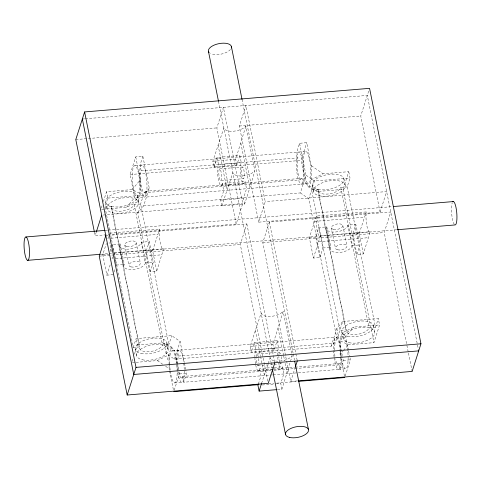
<?xml version="1.0" encoding="UTF-8"?>
<svg xmlns="http://www.w3.org/2000/svg" width="481" height="481" viewBox="0 0 481 481"><rect width="100%" height="100%" fill="white"/><g stroke="black" fill="none" stroke-linecap="round" stroke-linejoin="round"><path stroke-width="0.36" stroke-dasharray="2.4 1.8" d="M109.818 233.159L159.68 229.034A11.724 2.573 85.3 0 0 160.329 243.103A11.724 2.573 85.3 0 0 163.654 248.773L156.734 271.031L150.319 271.567L153.367 262.019L149.254 241.582L141.234 242.25L141.198 242.923A10.991 5.032 -11.4 0 1 128.818 249.122A10.991 5.032 -11.4 0 1 119.829 244.691L120.226 243.987L112.211 244.649L112.65 246.843M141.234 242.25L145.31 263.36A10.991 5.032 -11.4 0 1 132.93 269.552A10.991 5.032 -11.4 0 1 123.936 265.127L124.338 264.424L120.226 243.987M347.829 225.15L347.793 225.817A10.991 5.032 -11.4 0 1 335.407 232.016A10.991 5.032 -11.4 0 1 326.419 227.591L326.821 226.888L318.801 227.549L315.758 237.097L319.871 257.527L313.456 258.063L309.343 237.626L316.408 216.059L366.275 211.935A11.724 2.573 85.3 0 0 366.919 226.004A11.724 2.573 85.3 0 0 370.25 231.674L363.323 253.932L356.914 254.461L352.801 234.031L355.85 224.483L347.829 225.15L351.906 246.254A10.991 5.032 -11.4 0 1 339.52 252.453A10.991 5.032 -11.4 0 1 330.531 248.028L330.934 247.324L326.821 226.888M222.288 183.435L222.102 184.283A10.991 2.411 85.3 0 1 218.482 180.02A10.991 2.411 85.3 0 1 218.248 165.127L218.5 164.604L217.057 157.413L239.851 155.525L241.3 162.716L241.047 163.239A10.991 2.411 85.3 0 0 241.276 178.132A10.991 2.411 85.3 0 0 244.901 182.395L245.088 181.547L222.288 183.435L223.737 190.62L220.689 200.168L221.849 205.91L244.643 204.028L249.831 187.782L254.87 170.809L245.875 126.106A11.724 5.363 -11.4 0 1 233.519 131.217A11.724 5.363 -11.4 0 1 223.851 127.928L212.855 161.213L214.009 166.955L236.808 165.073L239.851 155.525M273.527 367.472L259.554 368.632L259.367 369.48A10.991 2.411 85.3 0 1 255.748 365.217M274.26 367.412L282.353 366.744L282.167 367.592A10.991 2.411 85.3 0 1 278.541 363.329M112.049 258.916L112.626 256.908M313.456 258.063L320.382 235.798A11.724 2.573 85.3 0 1 317.051 230.128A11.724 2.573 85.3 0 1 316.408 216.059M236.808 165.073L235.648 159.325L245.875 126.106M274.068 350.27L272.913 344.522L283.135 311.303A11.724 5.363 -11.4 0 1 270.785 316.414A11.724 5.363 -11.4 0 1 261.117 313.125L250.12 346.404L251.274 352.152L274.068 350.27L277.116 340.722L254.317 342.61L251.274 352.152M277.495 389.586L281.908 389.225L292.129 356.006L283.135 311.303M101.335 208.014L102.237 205.183M103.367 201.641L106.535 191.721L132.179 189.598L140.572 193.735L138.083 201.527L126.527 207.311L105.279 209.073M236.183 224.032L216.841 127.892L223.4 107.347L242.743 203.487L236.183 224.032L95.13 235.708L96.26 232.167M104.99 206.962L111.406 206.433A11.724 5.363 -11.4 0 0 120.996 211.159A11.724 5.363 -11.4 0 0 134.199 204.545L140.614 204.016L168.879 344.51L162.47 345.039A11.724 5.363 -11.4 0 1 149.26 351.653A11.724 5.363 -11.4 0 1 139.676 346.927L133.261 347.456L104.99 206.962L107.816 198.106L106.535 191.721M113.275 274.633L106.866 275.162L102.754 254.726L106.361 243.422M138.083 201.527L134.704 197.547L130.074 174.555L135.726 156.842L142.851 156.253L149.278 188.185L143.627 205.898L137.788 212.873L166.053 353.367L174.465 359.163L331.193 346.188L337.031 339.213L342.682 321.5L378.3 318.554L379.587 324.94L373.935 342.652L348.286 344.775L339.899 340.638L342.382 332.846L353.938 327.062L379.587 324.94M110.035 251.467L111.339 247.378M142.851 156.253L140.025 165.109L141.186 170.857A11.724 2.573 85.3 0 0 141.432 186.742A11.724 2.573 85.3 0 0 145.292 191.294L146.452 197.042L308.291 183.574A16.12 3.535 85.3 0 0 309.578 159.716A16.12 3.535 85.3 0 0 303.397 159.241A16.12 3.535 85.3 0 0 308.291 183.574M106.866 275.162L110.696 263.155M114.147 271.903L115.236 268.494M137.788 212.873L143.44 195.16L149.278 188.185M150.319 271.567L146.206 251.13L149.254 241.582M156.734 271.031L152.621 250.601L159.68 229.034M133.261 347.456L136.087 338.6L171.705 335.654L180.116 341.45L184.349 362.494M132.173 361.285L133.075 358.447M134.433 354.196L137.374 344.985L136.087 338.6M214.009 166.955L217.057 157.413M214.135 167.598L216.967 158.742M166.053 353.367L171.705 335.654M258.688 222.168L239.346 126.028L245.899 105.483L265.247 201.623L258.688 222.168L380.086 212.121L386.646 191.57L265.247 201.623M167.34 359.752L171.41 346.999L163.017 342.863L137.374 344.985M221.849 205.91L232.846 172.631A11.724 5.363 -11.4 0 0 242.514 175.92A11.724 5.363 -11.4 0 0 254.87 170.809M174.465 359.163L180.116 341.45M174.218 390.265L179.419 373.971L178.698 370.376M272.529 374.885L183.718 382.239L186.544 373.382L185.81 369.751M244.643 204.028L243.488 198.28L246.537 188.732L245.088 181.547M267.797 381.132L240.296 244.468L246.855 223.918L108.784 235.347M297.444 380.916L290.74 381.475L262.8 242.604L269.36 222.06L390.758 212.007L384.199 232.557L408.297 352.32M303.174 184.067L302.02 178.319A11.724 2.573 85.3 0 1 298.154 173.767A11.724 2.573 85.3 0 1 297.907 157.882L296.753 152.134L299.579 143.278L306.704 142.689L311.327 165.68L311.544 179.581L309.055 187.374L317.448 191.504L343.091 189.382L348.749 171.669L323.1 173.797L311.544 179.581M309.055 187.374L305.675 183.393L301.052 160.401L306.704 142.689M143.627 205.898L300.348 192.923L306.006 175.21L299.579 143.278M337.031 339.213L308.76 198.719L314.412 181.006L350.03 178.06L348.749 171.669M258.393 384L261.003 375.817L259.554 368.632M261.592 383.339L270.112 357.828A11.724 5.363 -11.4 0 0 279.78 361.117A11.724 5.363 -11.4 0 0 292.129 356.006M380.086 212.121L360.744 115.981L369.107 89.767M319.871 257.527L322.913 247.986L318.801 227.549M281.908 389.225L280.754 383.477L283.796 373.929L282.353 366.744M347.204 186.917L340.795 187.446A11.724 5.363 -11.4 0 1 327.585 194.053A11.724 5.363 -11.4 0 1 317.995 189.334L311.586 189.863L339.857 330.357L346.266 329.828A11.724 5.363 -11.4 0 0 355.856 334.548A11.724 5.363 -11.4 0 0 369.065 327.94L375.475 327.411L347.204 186.917L350.03 178.06M290.74 381.475L295.268 367.304M363.323 253.932L359.211 233.495L366.275 211.935M356.914 254.461L359.956 244.919L355.85 224.483M331.193 346.188L336.844 328.475L342.682 321.5M273.274 374.825L340.44 369.264L343.266 360.407L342.538 356.776M345.19 376.112L350.39 359.818L349.699 356.379M375.475 327.411L378.3 318.554M108.64 236.484L107.936 238.48L110.167 238.293M254.317 342.61L255.766 349.801L255.513 350.324A10.991 2.411 85.3 0 0 254.876 356.884M277.116 340.722L278.565 347.913L278.313 348.436A10.991 2.411 85.3 0 0 278.102 360.666M132.179 189.598L140.356 179.834L135.726 156.842M126.527 207.311L134.704 197.547M348.448 350.174L345.767 336.826L353.938 327.062M344.45 376.094L340.115 354.539L342.995 351.094M343.476 350.517L348.286 344.775M136.117 362.337L157.365 360.576L168.921 354.792L169.084 365.037M82.341 119.023L84.584 118.837M85.329 118.777L367.298 95.43L418.554 350.144M75.788 139.568L216.841 127.892M239.346 126.028L360.744 115.981M134.908 165.602L296.753 152.134M298.761 152.038L305.886 151.449M212.855 161.213L235.648 159.325M141.186 170.857L297.907 157.882M218.5 164.604L241.3 162.716M130.074 174.555L301.052 160.401M219.739 168.861L242.532 166.979M220.617 180.549A5.862 1.287 85.3 0 0 221.08 171.873A5.862 1.287 85.3 0 0 218.837 171.699A5.862 1.287 85.3 0 0 220.617 180.549L243.41 178.661A5.862 1.287 85.3 0 0 243.879 169.985A5.862 1.287 85.3 0 0 241.63 169.811A5.862 1.287 85.3 0 0 243.41 178.661M145.292 191.294L302.02 178.319M220.995 185.66L243.795 183.772M144.114 192.755L300.841 179.786M107.816 198.106L143.44 195.16M137.319 197.727A16.12 3.535 85.3 0 0 138.6 173.869A16.12 3.535 85.3 0 0 132.425 173.394A16.12 3.535 85.3 0 0 137.319 197.727L144.444 197.138A16.12 3.535 85.3 0 0 145.725 173.28A16.12 3.535 85.3 0 0 139.544 172.805A16.12 3.535 85.3 0 0 144.444 197.138M101.611 209.373L104.545 209.133M220.689 200.168L243.488 198.28M103.181 215.037L242.743 203.487M106.006 230.327L107.504 230.201M108.249 230.14L391.961 206.656M105.802 235.594L108.039 235.413M110.913 238.233L157.804 234.355M314.532 221.38L364.4 217.25M114.532 252.838L163.654 248.773M320.382 235.798L370.25 231.674M101.016 254.251L111.502 253.385M113.889 253.186L396.705 229.774M102.754 254.726L109.163 254.196M146.206 251.13L152.621 250.601M309.343 237.626L315.758 237.097M352.801 234.031L359.211 233.495M99.242 256.145L240.296 244.468M262.8 242.604L384.199 232.557M115.771 258.61L161.917 254.786M318.644 241.817L368.512 237.686M116.324 265.085L124.338 264.424M145.346 262.686L153.367 262.019M322.913 247.986L330.934 247.324M351.942 245.581L359.956 244.919M172.174 350.799L179.299 350.204M336.027 337.235L343.145 336.646M250.12 346.404L272.913 344.522M178.445 356.054L335.173 343.079L334.018 337.331L177.291 350.306L178.445 356.054A11.724 2.573 85.3 0 0 177.772 363.053M255.766 349.801L278.565 347.913M132.455 362.638L135.383 362.397M257.004 354.058L279.798 352.176M257.876 365.746L273.322 364.466M274.056 364.406L280.676 363.858M179.419 373.971L186.544 373.382M343.266 360.407L350.39 359.818M177.784 363.642A11.724 2.573 85.3 0 0 179.684 375.601A11.724 2.573 85.3 0 0 182.558 376.491L272.114 369.077M272.865 369.011L294.504 367.219M295.25 367.159L339.285 363.516L340.44 369.264M258.261 370.857L272.967 369.636M273.707 369.576L281.06 368.969M181.379 377.952L270.935 370.538M273.923 370.292L338.107 364.983M174.585 382.924L181.71 382.335M334.187 357.864A16.12 3.535 85.3 0 0 338.432 369.36L345.556 368.771M268.584 383.832L273.809 383.399M276.797 383.153L297.703 381.421M262.367 384.998L275.607 383.904M276.341 383.838L280.754 383.477M311.327 165.68L323.1 173.797M306.006 175.21L314.412 181.006M305.675 183.393L317.448 191.504M300.348 192.923L308.76 198.719M163.017 342.863L174.789 350.98L178.553 369.661M157.365 360.576L162.662 364.231M165.608 366.257L169.138 368.693L169.426 370.13M342.382 332.846L345.767 336.826M171.41 346.999L174.789 350.98M408.447 353.054L412.145 371.422M343.891 178.734L345.178 185.119M373.448 325.613L374.735 331.998M343.091 189.382L373.935 342.652M340.795 187.446L369.065 327.94M342.845 225.517L346.957 245.953M331.367 227.892L335.479 248.328M326.346 228.932L330.459 249.368M317.995 189.334L346.266 329.828M317.917 190.765L346.188 331.259M348.593 350.877L349.561 355.693M312.325 185.275L313.612 191.66M341.883 332.155L343.169 338.54M336.844 328.475L342.394 356.054M269.36 222.06L297.3 360.924M242.045 99.489L293.097 353.216M293.248 353.956L294.426 359.836M240.837 143.079L249.831 187.782M278.096 328.276L283.556 355.387M283.7 356.12L284.584 360.522M285.179 363.45L287.091 372.979M246.855 223.918L274.651 362.055M218.494 101.305L270.881 361.652M271.031 362.385L272.216 368.272M218.037 144.967L227.032 189.67M255.303 330.164L260.461 355.808M260.612 356.541L264.297 374.861M184.5 363.221L185.666 369.023M182.558 376.491L183.718 382.239M137.301 195.833L138.582 202.218M166.853 342.712L168.14 349.098M169.571 370.845L173.479 390.247M134.199 204.545L162.47 345.039M136.249 242.616L140.362 263.053M124.771 244.997L128.884 265.428M119.751 246.038L123.864 266.474M111.406 206.433L139.676 346.927M111.321 207.87L139.592 348.364M105.736 202.375L107.022 208.76M135.287 349.254L136.574 355.639M112.794 247.571L113.239 249.759M113.384 250.493L113.823 252.681M113.973 253.409L114.412 255.597M114.556 256.331L115.001 258.519M115.145 259.247L115.584 261.436M115.735 262.169L116.174 264.358M94.39 232.04L95.13 235.708M339.899 340.638L340.115 354.539M169.096 365.764L169.138 368.693M140.356 179.834L140.572 193.735M348.112 357.13A16.12 3.535 85.3 0 1 345.785 368.753A16.12 3.535 85.3 0 1 341.516 358.604M341.221 356.601A16.12 3.535 85.3 0 1 342.995 336.646A16.12 3.535 85.3 0 1 348.076 355.772M339.285 363.516A11.724 2.573 85.3 0 1 335.419 358.964M334.95 356.126A11.724 2.573 85.3 0 1 334.511 350.667M334.493 350.078A11.724 2.573 85.3 0 1 335.173 343.079M340.993 358.387A16.12 3.535 85.3 0 1 338.432 369.36M334.097 357.191A16.12 3.535 85.3 0 1 335.143 337.71A16.12 3.535 85.3 0 1 340.362 349.404M340.608 351.473A16.12 3.535 85.3 0 1 340.987 357.72M184.259 370.695A16.12 3.535 85.3 0 1 181.86 382.329A16.12 3.535 85.3 0 1 177.561 371.5M177.369 370.166A16.12 3.535 85.3 0 1 176.936 365.993M176.846 364.598A16.12 3.535 85.3 0 1 178.992 350.246A16.12 3.535 85.3 0 1 183.64 362.379M183.724 363.059A16.12 3.535 85.3 0 1 184.223 369.336M176.761 365.037A16.12 3.535 85.3 0 1 175.258 382.672A16.12 3.535 85.3 0 1 170.244 370.755M170.16 370.075A16.12 3.535 85.3 0 1 169.685 364.49M169.655 363.798A16.12 3.535 85.3 0 1 172.018 350.799A16.12 3.535 85.3 0 1 176.515 362.969M454.395 224.489A11.724 2.573 85.3 0 1 451.761 214.586A11.724 2.573 85.3 0 1 452.164 203.042M230.453 49.471A11.724 5.363 -11.4 0 1 210.57 53.589M255.507 363.919A10.991 2.411 85.3 0 1 254.924 358.285M258.471 365.013A5.862 1.287 85.3 0 1 257.173 364.911M256.535 362.734A5.862 1.287 85.3 0 1 256.072 358.291M256.096 356.896A5.862 1.287 85.3 0 1 258.345 357.07M258.58 358.489A5.862 1.287 85.3 0 1 258.784 362.908M281.265 363.125A5.862 1.287 85.3 0 1 279.966 363.023M279.629 362.073A5.862 1.287 85.3 0 1 278.872 356.409M278.896 355.008A5.862 1.287 85.3 0 1 280.844 353.956M281.379 356.601A5.862 1.287 85.3 0 1 281.577 361.021M111.73 251.581A11.724 2.573 85.3 0 1 109.782 242.586M348.959 342.664A16.12 7.377 -11.4 0 0 374.621 333.97A16.12 7.377 -11.4 0 0 353.27 329.166A16.12 7.377 -11.4 0 0 348.959 342.664M111.526 206.499A16.12 7.377 -11.4 0 0 137.187 197.805A16.12 7.377 -11.4 0 0 115.837 193.001A16.12 7.377 -11.4 0 0 111.526 206.499M347.673 336.279A16.12 7.377 -11.4 0 0 373.34 327.585A16.12 7.377 -11.4 0 0 351.984 322.781A16.12 7.377 -11.4 0 0 347.673 336.279M319.408 195.785A16.12 7.377 -11.4 0 0 345.069 187.091A16.12 7.377 -11.4 0 0 323.713 182.287A16.12 7.377 -11.4 0 0 319.408 195.785M296.272 159.83A16.12 3.535 85.3 0 0 301.166 184.163A16.12 3.535 85.3 0 0 302.453 160.305A16.12 3.535 85.3 0 0 296.272 159.83M112.813 212.885A16.12 7.377 -11.4 0 0 138.474 204.191A16.12 7.377 -11.4 0 0 117.117 199.387A16.12 7.377 -11.4 0 0 112.813 212.885M141.083 353.379A16.12 7.377 -11.4 0 0 166.745 344.685A16.12 7.377 -11.4 0 0 145.388 339.881A16.12 7.377 -11.4 0 0 141.083 353.379M318.121 189.4A16.12 7.377 -11.4 0 0 343.783 180.706A16.12 7.377 -11.4 0 0 322.426 175.902A16.12 7.377 -11.4 0 0 318.121 189.4M142.364 359.77A16.12 7.377 -11.4 0 0 168.031 351.07A16.12 7.377 -11.4 0 0 146.675 346.272A16.12 7.377 -11.4 0 0 142.364 359.77M337.584 249.831A5.862 2.682 -11.4 0 0 346.915 246.669A5.862 2.682 -11.4 0 0 339.153 244.919A5.862 2.682 -11.4 0 0 337.584 249.831M333.471 229.395A5.862 2.682 -11.4 0 0 342.803 226.232A5.862 2.682 -11.4 0 0 335.041 224.489A5.862 2.682 -11.4 0 0 333.471 229.395M130.988 266.931A5.862 2.682 -11.4 0 0 140.326 263.768A5.862 2.682 -11.4 0 0 132.558 262.025A5.862 2.682 -11.4 0 0 130.988 266.931M126.882 246.494A5.862 2.682 -11.4 0 0 136.213 243.332A5.862 2.682 -11.4 0 0 128.445 241.588A5.862 2.682 -11.4 0 0 126.882 246.494"/><path stroke-width="0.72" d="M298.19 380.856L412.145 371.422L420.959 343.795L369.564 88.348L84.608 111.935L75.788 139.568L94.246 231.301M96.489 231.457L101.689 215.163M105.802 235.594L99.242 256.145L127.188 395.009L268.242 383.333L274.795 362.788M127.188 395.009L136.003 367.382L84.608 111.935M258.393 384L257.954 385.365L259.115 391.107L276.761 389.646M259.115 391.107L261.592 383.339M295.49 366.594L297.3 360.924M25.908 236.959L105.255 230.387M393.458 206.529L453.342 201.575M27.657 260.323A11.724 2.573 85.3 0 0 28.589 242.971A11.724 2.573 85.3 0 0 24.098 242.622A11.724 2.573 85.3 0 0 27.657 260.323L100.27 254.311M397.45 229.714L455.092 224.94A11.724 2.573 85.3 0 0 456.673 211.935A11.724 2.573 85.3 0 0 452.699 201.924M136.003 367.382L420.959 343.795M418.698 350.877L133.742 374.465L82.341 119.023M173.767 391.684L258.88 384.638M298.448 381.361L344.739 377.531M231.391 46.537L242.045 99.489M294.727 361.309L308.489 429.707M208.435 51.293L218.494 101.305M272.511 369.745L285.534 434.463M209.133 52.567A11.724 5.363 -11.4 0 1 218.711 43.687A11.724 5.363 -11.4 0 1 231.307 47.974M289.742 437.463A11.724 5.363 -11.4 0 0 308.405 431.138A11.724 5.363 -11.4 0 0 292.875 427.645A11.724 5.363 -11.4 0 0 289.742 437.463"/></g></svg>
